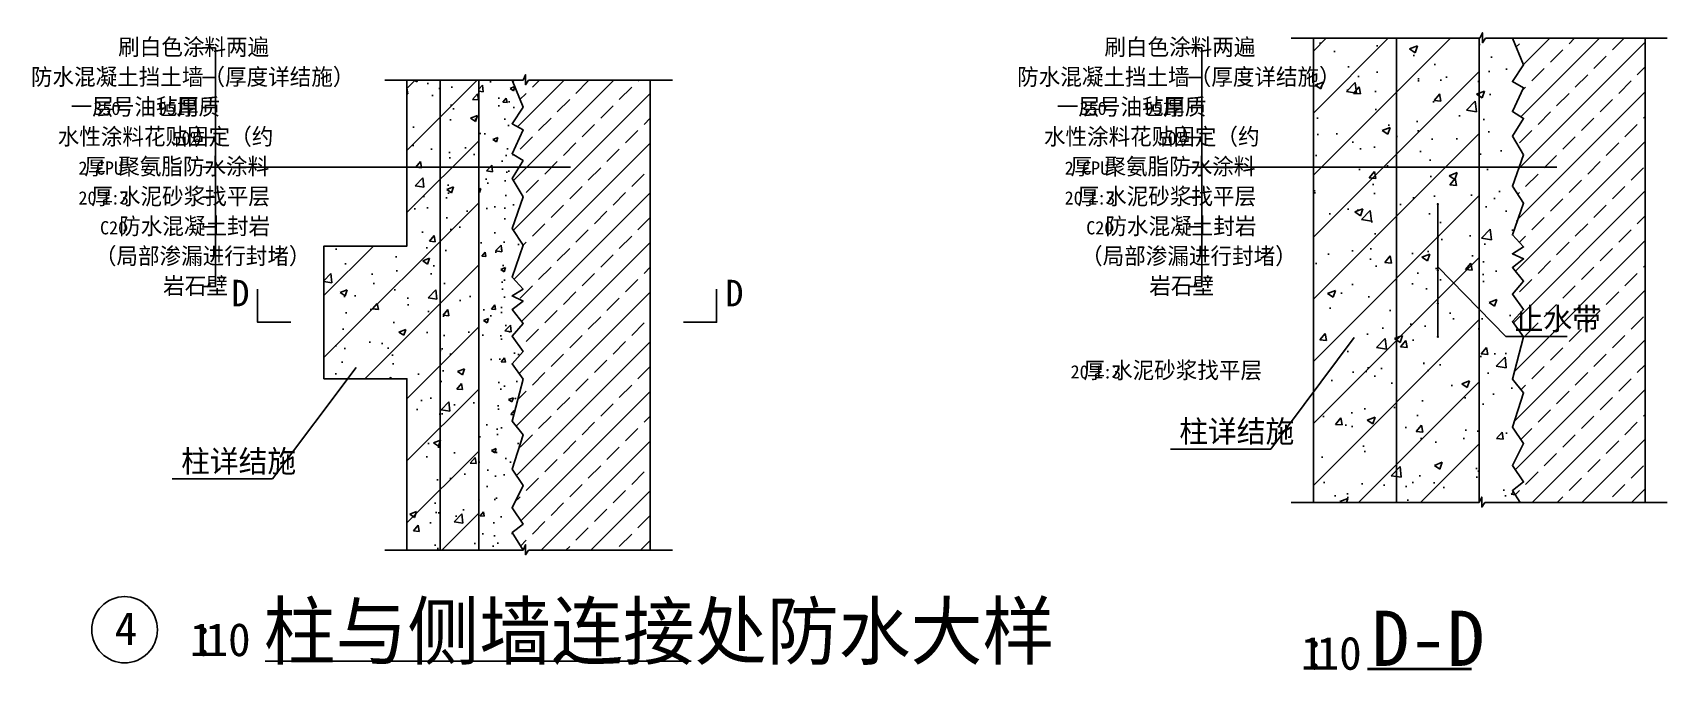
# Model space of a CAD drawing. Header units: metres. Extents: x -6679 to 22881, y -10434 to 1097.
import ezdxf

# ---------------------------------------------------------------- set-up
doc = ezdxf.new("R2010")
doc.units = ezdxf.units.M
doc.layers.add('PUB_TEXT', color=7, linetype='Continuous')

msp = doc.modelspace()

# ---------------------------------------------------------------- hatches: boundary and pattern name
h = msp.add_hatch()
h.set_pattern_fill('ANSI33', scale=100)
h.paths.add_polyline_path([(4488.41, 238.19), (2288.41, 238.19), (2232.99, 154.99), (2232.99, 337.44), (2188.41, 238.19), (1988.41, 238.19), (2188.41, -248.62), (1988.41, -548.33), (2188.41, -659.05), (1988.41, -1091.09), (2189.14, -1216.98), (1988.41, -1537.06), (2188.41, -1871.54), (1988.41, -2442.94), (2188.41, -2748.03), (1988.41, -3321.95), (2188.41, -3539.11), (1988.41, -3663.2), (2188.41, -3756.27), (1988.41, -3911.39), (2188.41, -4159.57), (1988.41, -4392.24), (2188.41, -4671.45), (1988.41, -4888.61), (2188.41, -5167.82), (1988.41, -5927.88), (2188.41, -6176.06), (1988.41, -6796.52), (2188.41, -7091.24), (1988.41, -7494.53), (2188.41, -7789.25), (1988.41, -7944.37), (2188.41, -8261.81), (2232.99, -8162.56), (2232.99, -8345.01), (2288.41, -8261.81), (4488.41, -8261.81)])
h = msp.add_hatch()
h.set_pattern_fill('AR-CONC', scale=7)
h.paths.add_polyline_path([(688.41, 238.19), (88.41, 238.19), (88.41, -2761.81), (-1411.59, -2761.81), (-1411.59, -5161.81), (88.41, -5161.81), (88.41, -8261.81), (688.41, -8261.81)])
h.paths.add_polyline_path([(1388.41, 238.19), (688.41, 238.19), (688.41, -8261.81), (1388.41, -8261.81)])
h = msp.add_hatch()
h.set_pattern_fill('ANSI31', scale=250)
h.paths.add_polyline_path([(1388.41, 238.19), (688.41, 238.19), (688.41, -8261.81), (1388.41, -8261.81)])
h.paths.add_polyline_path([(688.41, 238.19), (88.41, 238.19), (88.41, -2761.81), (-1411.59, -2761.81), (-1411.59, -5161.81), (88.41, -5161.81), (88.41, -8261.81), (688.41, -8261.81)])
h = msp.add_hatch()
h.set_pattern_fill('AR-CONC', scale=5)
h.paths.add_polyline_path([(2188.41, -1216.52), (1988.41, -1091.09), (2188.41, -659.05), (1988.41, -548.33), (2188.41, -248.62), (1988.41, 238.19), (1388.41, 238.19), (1388.41, -8261.81), (2188.41, -8261.81), (1988.41, -7944.37), (2188.41, -7789.25), (1988.41, -7494.53), (2188.41, -7091.24), (1988.41, -6796.52), (2188.41, -6176.06), (1988.41, -5927.88), (2188.41, -5167.82), (1988.41, -4888.61), (2188.41, -4671.45), (1988.41, -4392.24), (2188.41, -4159.57), (1988.41, -3911.39), (2188.41, -3756.27), (1988.41, -3663.2), (2188.41, -3539.11), (1988.41, -3321.95), (2186.96, -2752.18), (1988.41, -2442.94), (2188.41, -1871.54), (1988.41, -1537.06)])
at = {"layer": 'PUB_TEXT'}
h = msp.add_hatch(dxfattribs=at)
h.set_pattern_fill('AR-CONC', scale=8)
h.paths.add_polyline_path([(20280.9, -1109.69), (20080.9, -775.21), (20280.9, -454.67), (20080.9, -329.24), (20280.9, 102.8), (20080.9, 213.51), (20280.9, 513.23), (20081.77, 997.93), (19592.79, 997.93), (19537.37, 914.73), (19537.37, 1097.18), (19492.79, 997.93), (19480.9, 997.93), (19480.9, -7399.96), (19525.48, -7300.71), (19525.48, -7483.16), (19580.9, -7399.96), (20217.9, -7399.96), (20080.9, -7182.52), (20280.9, -7027.41), (20080.9, -6732.69), (20280.9, -6329.39), (20080.9, -6034.67), (20280.9, -5414.21), (20080.9, -5166.03), (20280.9, -4405.97), (20080.9, -4126.76), (20280.9, -3909.6), (20080.9, -3630.4), (20280.9, -3397.72), (20080.9, -3149.54), (20280.9, -2994.43), (20080.9, -2901.36), (20280.9, -2777.27), (20080.9, -2560.11), (20280.9, -1986.18), (20080.9, -1681.09)])
h.paths.add_polyline_path([(19480.9, 997.93), (17980.9, 997.93), (17980.9, -7399.96), (19480.9, -7399.96)])
h.paths.add_polyline_path([(17980.9, 997.93), (16480.9, 997.93), (16480.9, -7399.96), (17980.9, -7399.96)])
h = msp.add_hatch(dxfattribs=at)
h.set_pattern_fill('ANSI31', scale=250)
h.paths.add_polyline_path([(19480.9, 997.93), (17980.9, 997.93), (17980.9, -7399.96), (19480.9, -7399.96)])
h.paths.add_polyline_path([(17980.9, 997.93), (16480.9, 997.93), (16480.9, -7399.96), (17980.9, -7399.96)])
h = msp.add_hatch(dxfattribs=at)
h.set_pattern_fill('ANSI33', scale=100)
h.paths.add_polyline_path([(22480.9, 997.93), (20081.77, 997.93), (20280.9, 513.23), (20080.9, 213.51), (20280.9, 102.8), (20080.9, -329.24), (20280.9, -454.67), (20080.9, -775.21), (20280.9, -1109.69), (20080.9, -1681.09), (20280.9, -1986.18), (20080.9, -2560.11), (20280.9, -2777.27), (20080.9, -2901.36), (20280.9, -2994.43), (20080.9, -3149.54), (20280.9, -3397.72), (20080.9, -3630.4), (20280.9, -3909.6), (20080.9, -4126.76), (20280.9, -4405.97), (20080.9, -5166.03), (20280.9, -5414.21), (20080.9, -6034.67), (20280.9, -6329.39), (20080.9, -6732.69), (20280.9, -7027.41), (20080.9, -7182.52), (20217.9, -7399.96), (22480.9, -7399.96)])
h = msp.add_hatch(dxfattribs=at)
h.set_pattern_fill('SOLID')
h.paths.add_polyline_path([(18730.79, -1994.75), (18730.79, -2002.03), (18738.07, -2002.03, 0.41)])
h.paths.add_polyline_path([(18730.79, -1994.75, 0.41), (18723.5, -2002.03), (18730.79, -2002.03)])
h.paths.add_polyline_path([(18730.79, -2002.03), (18723.5, -2002.03, 0.41), (18730.79, -2009.31)])
h.paths.add_polyline_path([(18738.07, -2002.03), (18730.79, -2002.03), (18730.79, -2009.31, 0.41)])
h = msp.add_hatch(dxfattribs=at)
h.set_pattern_fill('SOLID')
h.paths.add_polyline_path([(18730.79, -2594.75), (18730.79, -2602.03), (18738.07, -2602.03, 0.41)])
h.paths.add_polyline_path([(18730.79, -2594.75, 0.41), (18723.5, -2602.03), (18730.79, -2602.03)])
h.paths.add_polyline_path([(18730.79, -2602.03), (18723.5, -2602.03, 0.41), (18730.79, -2609.31)])
h.paths.add_polyline_path([(18738.07, -2602.03), (18730.79, -2602.03), (18730.79, -2609.31, 0.41)])
h = msp.add_hatch(dxfattribs=at)
h.set_pattern_fill('SOLID')
h.paths.add_polyline_path([(18730.79, -3194.75), (18730.79, -3202.03), (18738.07, -3202.03, 0.41)])
h.paths.add_polyline_path([(18730.79, -3194.75, 0.41), (18723.5, -3202.03), (18730.79, -3202.03)])
h.paths.add_polyline_path([(18730.79, -3202.03), (18723.5, -3202.03, 0.41), (18730.79, -3209.31)])
h.paths.add_polyline_path([(18738.07, -3202.03), (18730.79, -3202.03), (18730.79, -3209.31, 0.41)])
h = msp.add_hatch(dxfattribs=at)
h.set_pattern_fill('SOLID')
h.paths.add_polyline_path([(18730.79, -3794.75), (18730.79, -3802.03), (18738.07, -3802.03, 0.41)])
h.paths.add_polyline_path([(18730.79, -3794.75, 0.41), (18723.5, -3802.03), (18730.79, -3802.03)])
h.paths.add_polyline_path([(18730.79, -3802.03), (18723.5, -3802.03, 0.41), (18730.79, -3809.31)])
h.paths.add_polyline_path([(18738.07, -3802.03), (18730.79, -3802.03), (18730.79, -3809.31, 0.41)])
h = msp.add_hatch(dxfattribs=at)
h.set_pattern_fill('SOLID')
h.paths.add_polyline_path([(18730.79, -4394.75), (18730.79, -4402.03), (18738.07, -4402.03, 0.41)])
h.paths.add_polyline_path([(18730.79, -4394.75, 0.41), (18723.5, -4402.03), (18730.79, -4402.03)])
h.paths.add_polyline_path([(18730.79, -4402.03), (18723.5, -4402.03, 0.41), (18730.79, -4409.31)])
h.paths.add_polyline_path([(18738.07, -4402.03), (18730.79, -4402.03), (18730.79, -4409.31, 0.41)])

# ---------------------------------------------------------------- linework, layer by layer
for p, q in [((16080.9, 997.93), (19492.79, 997.93)), ((19592.79, 997.93), (22880.9, 997.93)), ((-311.59, 238.19), (2188.41, 238.19)), ((2288.41, 238.19), (4888.41, 238.19)), ((16080.9, -7399.96), (19480.9, -7399.96)), ((19580.9, -7399.96), (22880.9, -7399.96)), ((-311.59, -8261.81), (2188.41, -8261.81)), ((2288.41, -8261.81), (4888.41, -8261.81))]:
    msp.add_line(p, q)
for points in [[(19492.79, 997.93), (19537.37, 1097.18), (19537.37, 914.73), (19592.79, 997.93)], [(20080.9, 1000.04), (20280.9, 513.23), (20080.9, 213.51), (20280.9, 102.8), (20080.9, -329.24), (20280.9, -454.67), (20080.9, -775.21), (20280.9, -1109.69), (20080.9, -1681.09), (20280.9, -1986.18), (20080.9, -2560.11), (20280.9, -2777.27), (20080.9, -2901.36), (20280.9, -2994.43), (20080.9, -3149.54), (20280.9, -3397.72), (20080.9, -3630.4), (20280.9, -3909.6), (20080.9, -4126.76), (20280.9, -4405.97), (20080.9, -5166.03), (20280.9, -5414.21), (20080.9, -6034.67), (20280.9, -6329.39), (20080.9, -6732.69), (20280.9, -7027.41), (20080.9, -7182.52), (20217.9, -7399.96)], [(2188.41, 238.19), (2232.99, 337.44), (2232.99, 154.99), (2288.41, 238.19)], [(88.41, 238.19), (88.41, -2761.81), (-1411.59, -2761.81), (-1411.59, -5161.81), (88.41, -5161.81), (88.41, -8261.81)], [(688.41, -8261.81), (688.41, 238.19)], [(1388.41, -8261.81), (1388.41, 238.19)], [(1988.41, 238.19), (2188.41, -248.62), (1988.41, -548.33), (2188.41, -659.05), (1988.41, -1091.09), (2188.41, -1216.52), (1988.41, -1537.06), (2188.41, -1871.54), (1988.41, -2442.94), (2188.41, -2748.03), (1988.41, -3321.95), (2188.41, -3539.11), (1988.41, -3663.2), (2188.41, -3756.27), (1988.41, -3911.39), (2188.41, -4159.57), (1988.41, -4392.24), (2188.41, -4671.45), (1988.41, -4888.61), (2188.41, -5167.82), (1988.41, -5927.88), (2188.41, -6176.06), (1988.41, -6796.52), (2188.41, -7091.24), (1988.41, -7494.53), (2188.41, -7789.25), (1988.41, -7944.37), (2188.41, -8261.81)], [(4488.41, 238.19), (4488.41, -8261.81)], [(-2011.59, -4140.56), (-2611.59, -4140.56), (-2611.59, -3540.56)], [(5088.41, -4140.56), (5688.41, -4140.56), (5688.41, -3540.56)], [(19480.9, -7399.96), (19525.48, -7300.71), (19525.48, -7483.16), (19580.9, -7399.96)], [(2188.41, -8261.81), (2232.99, -8162.56), (2232.99, -8345.01), (2288.41, -8261.81)], [(-2472.73, -10267.29), (5226.73, -10267.29)]]:
    msp.add_lwpolyline(points)
for p, q in [((-3370.91, 824.25), (-3610.91, 824.25)), ((-3370.91, -3495.75), (-3370.91, 824.25)), ((14463.73, 824.25), (14223.73, 824.25)), ((14463.73, -3495.75), (14463.73, 824.25)), ((-3370.91, 284.25), (-3610.91, 284.25)), ((14463.73, 284.25), (14223.73, 284.25)), ((-3370.91, -255.75), (-3610.91, -255.75)), ((14463.73, -255.75), (14223.73, -255.75)), ((-3370.91, -795.75), (-3610.91, -795.75)), ((14463.73, -795.75), (14223.73, -795.75)), ((-3370.91, -1335.75), (-3610.91, -1335.75)), ((3048.49, -1335.75), (-3370.91, -1335.75)), ((14463.73, -1335.75), (14223.73, -1335.75)), ((20883.13, -1335.75), (14463.73, -1335.75)), ((-3370.91, -1875.75), (-3610.91, -1875.75)), ((14463.73, -1875.75), (14223.73, -1875.75)), ((-3370.91, -2415.75), (-3610.91, -2415.75)), ((14463.73, -2415.75), (14223.73, -2415.75)), ((18730.9, -3136.25), (19961.22, -4398.41)), ((-3370.91, -3495.75), (-3610.91, -3495.75)), ((14463.73, -3495.75), (14223.73, -3495.75)), ((15710.09, -6432.98), (17219.77, -4415.73)), ((19961.22, -4398.41), (21070.82, -4398.41)), ((-2340.04, -6972.15), (-830.37, -4954.91)), ((13895.09, -6432.98), (15290.29, -6432.98)), ((15710.09, -6432.98), (13895.09, -6432.98)), ((-2340.04, -6972.15), (-4155.05, -6972.15)), ((-4155.05, -6972.15), (-2759.85, -6972.15))]:
    msp.add_line(p, q, dxfattribs=at)
for points in [[(16480.9, 1000.04), (16480.9, -7399.96)], [(17980.9, 1000.04), (17980.9, -7399.96)], [(19480.9, 1000.04), (19480.9, -7399.96)], [(22480.9, 1000.04), (22480.9, -7399.96)], [(18730.9, -2002.07), (18730.9, -4402.07)], [(17460.23, -10404.34), (19341.26, -10404.34)], [(17460.23, -10419.34), (19341.26, -10419.34)]]:
    msp.add_lwpolyline(points, dxfattribs=at)
for points in [[(-5011.3, -9101.42, 1), (-5011.3, -10301.42, 1)], [(-5024.2, -9101.42, -1), (-5024.2, -10301.42, -1)]]:
    msp.add_lwpolyline(points, format="xyb", dxfattribs=at)
for centre in [(18730.79, -2002.03), (18730.79, -2602.03), (18730.79, -3202.03), (18730.79, -3802.03), (18730.79, -4402.03)]:
    msp.add_circle(centre, 7.28, dxfattribs=at)

# ---------------------------------------------------------------- texts
for s, height, p in [('刷白色涂料两遍', 300, (-5133.4, 689.25)), ('刷白色涂料两遍', 300, (12701.24, 689.25)), ('防水混凝土挡土墙（厚度详结施）', 300, (-6711.4, 149.25)), ('防水混凝土挡土墙（厚度详结施）', 300, (11123.24, 149.25)), ('一层', 300, (-5992.7, -390.75)), ('350', 240, (-5583.43, -390.75)), ('号油毡用', 300, (-5230.88, -390.75)), ('951', 240, (-4411.45, -390.75)), ('厚质', 300, (-4070.9, -390.75)), ('一层', 300, (11841.93, -390.75)), ('350', 240, (12251.2, -390.75)), ('号油毡用', 300, (12603.75, -390.75)), ('951', 240, (13423.18, -390.75)), ('厚质', 300, (13763.73, -390.75)), ('水性涂料花贴固定（约', 300, (-6227.06, -930.75)), ('）', 300, (-3756.86, -930.75)), ('水性涂料花贴固定（约', 300, (11607.57, -930.75)), ('）', 300, (14077.77, -930.75)), ('50%', 240, (-4153.1, -930.75)), ('50%', 240, (13681.53, -930.75)), ('厚', 300, (-5744.49, -1470.75)), ('聚氨脂防水涂料', 300, (-5133.15, -1470.75)), ('厚', 300, (12090.14, -1470.75)), ('聚氨脂防水涂料', 300, (12701.48, -1470.75)), ('2', 240, (-5852.09, -1470.75)), ('CPU', 240, (-5536.99, -1470.75)), ('2', 240, (11982.54, -1470.75)), ('CPU', 240, (12297.65, -1470.75)), ('20', 240, (-5852.09, -2010.75)), ('厚', 300, (-5619.54, -2010.75)), ('水泥砂浆找平层', 300, (-5120.59, -2010.75)), ('20', 240, (11982.54, -2010.75)), ('厚', 300, (12215.1, -2010.75)), ('水泥砂浆找平层', 300, (12714.05, -2010.75)), ('1:3', 240, (-5428.99, -2010.75)), ('1:3', 240, (12405.65, -2010.75)), ('C20', 240, (-5461.5, -2550.75)), ('防水混凝土封岩', 300, (-5116.07, -2550.75)), ('C20', 240, (12373.14, -2550.75)), ('防水混凝土封岩', 300, (12718.57, -2550.75)), ('（局部渗漏进行封堵）', 300, (-5555.24, -3090.75)), ('（局部渗漏进行封堵）', 300, (12279.4, -3090.75)), ('岩石壁', 300, (-4320.96, -3630.75)), ('D', 480, (-3085.77, -3852.2)), ('D', 480, (5846.78, -3852.2)), ('岩石壁', 300, (13513.67, -3630.75)), ('止水带', 400, (20121.22, -4278.41)), ('20', 240, (12090.35, -5156.7)), ('厚', 300, (12322.9, -5156.7)), ('1:3', 240, (12513.46, -5156.7)), ('水泥砂浆找平层', 300, (12821.85, -5156.7)), ('柱详结施', 400, (14055.09, -6312.98)), ('柱详结施', 400, (-3995.05, -6852.15)), ('柱与侧墙连接处防水大样', 1000, (-2503.58, -10225.79)), ('4', 600, (-5196.21, -9978.36)), ('D-D', 1000, (17536.58, -10354.71)), ('1', 600, (-3837.67, -10178.02)), ('：', 600, (-3786.19, -10178.02)), ('10', 600, (-3554.71, -10178.02)), ('1', 600, (16254.72, -10424.31)), ('：', 600, (16306.2, -10424.31)), ('10', 600, (16537.68, -10424.31))]:
    msp.add_text(s, height=height, dxfattribs=at).set_placement(p)

doc.saveas('drawing.dxf')
